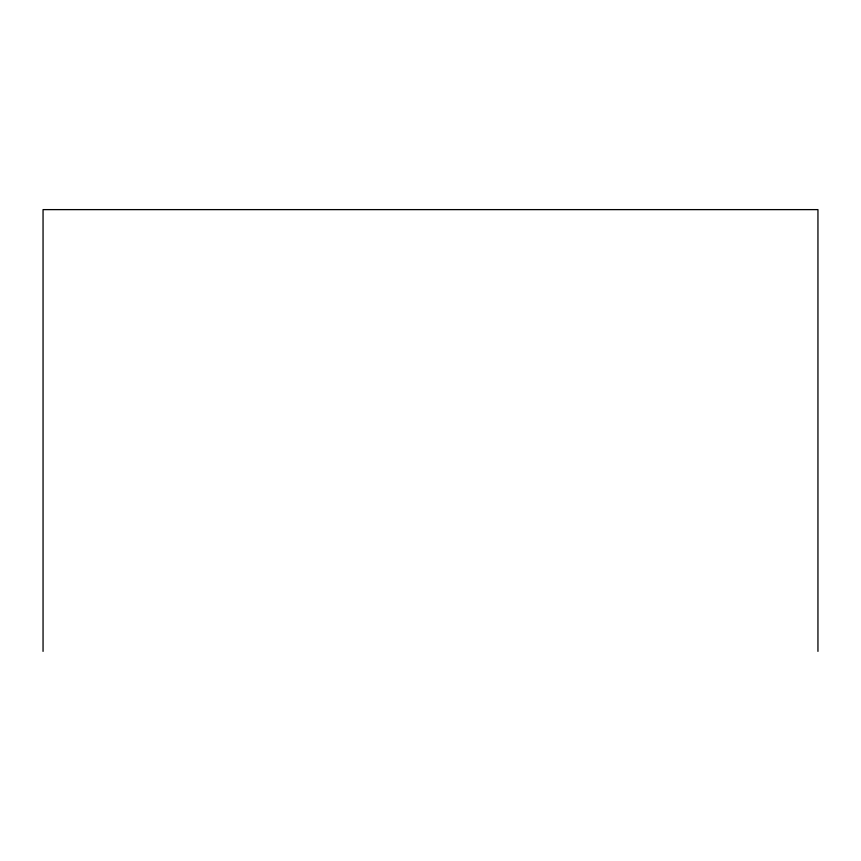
<?xml version="1.0" encoding="UTF-8"?>
<svg xmlns="http://www.w3.org/2000/svg" width="861" height="861" viewBox="0 0 861 861"><rect width="100%" height="100%" fill="white"/><g stroke="black" fill="none" stroke-linecap="round" stroke-linejoin="round"><path stroke-width="1.29" d="M817.95 651.379L817.95 209.621L43.05 209.621L43.05 651.379"/></g></svg>
